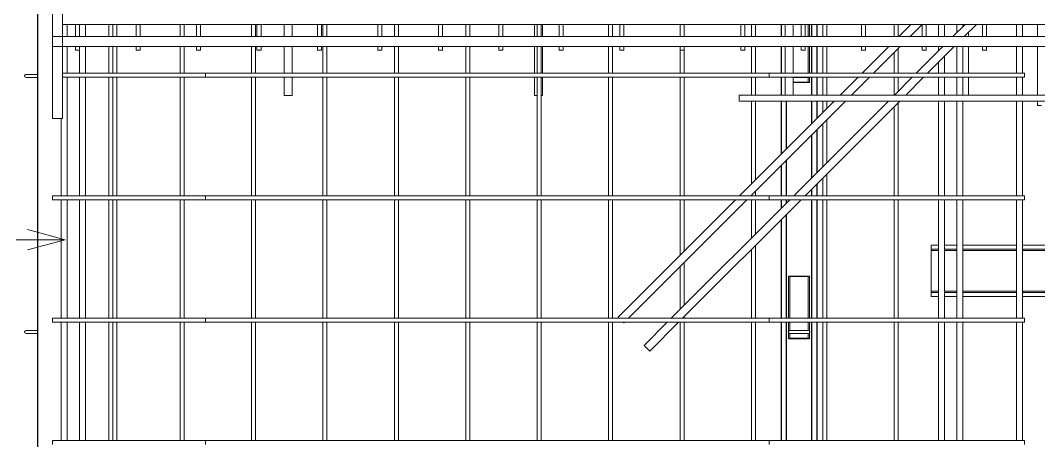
# Model space of a CAD drawing. Header units: millimetres. Extents: x 65464 to 98797, y 2255 to 31386.
# Drawn here: x 66849 to 68881, y 4711 to 5549 of the extents above; entities that cross this region are included whole.
import ezdxf

# ---------------------------------------------------------------- set-up
doc = ezdxf.new("R2010")
doc.units = ezdxf.units.MM
for name, color, linetype, lineweight in [('A-GENM', 13, 'Continuous', 18), ('A-WALL', 113, 'Continuous', 25), ('S-BEAM', 12, 'Continuous', 18), ('S-RBAR', 171, 'Continuous', 18), ('S-RBAR-IDEN', 171, 'Continuous', 9)]:
    doc.layers.add(name, color=color, linetype=linetype, lineweight=lineweight)

# ---------------------------------------------------------------- blocks, each defined once
blk = doc.blocks.new('loopbox down bent - Wire Loop-602462-Elevation Front')
at = {"layer": 'A-GENM'}
for p, q in [((66857.2, 3905.8), (66858, 3905.8)), ((66883, 3908.8), (66881.5, 3908.8)), ((66881.5, 3902.7), (66883, 3902.7))]:
    blk.add_line(p, q, dxfattribs=at)
at = {"layer": 'A-GENM', "flags": 128}
for points in [[(66857.3, 3905.8), (66858.7, 3908.3), (66860.3, 3908.8)], [(66860.3, 3902.7), (66857.8, 3904.1), (66857.3, 3905.8)], [(66881.5, 3908.8), (66869.6, 3908.8), (66861.6, 3908.8), (66860.3, 3908.8)], [(66860.3, 3908.8), (66864.3, 3908.8), (66874.5, 3908.8), (66881.5, 3908.8)], [(66881.5, 3902.7), (66869.6, 3902.7), (66861.6, 3902.7), (66860.3, 3902.7)], [(66860.3, 3902.7), (66864.3, 3902.7), (66874.5, 3902.7), (66881.5, 3902.7)]]:
    blk.add_lwpolyline(points, dxfattribs=at)
blk = doc.blocks.new('loopbox down bent - Wire Loop-V3-Elevation Front')
at = {"layer": 'A-GENM'}
for p, q in [((68382, 5039.2), (68382, 4955.3)), ((68383.2, 5039.2), (68382.1, 5039.2)), ((68383.2, 5039.2), (68384.8, 5039.2)), ((68384.8, 5039.2), (68384.8, 4955.3)), ((68384.8, 5039.2), (68421.2, 5039.2)), ((68421.2, 5038.3), (68384.8, 5038.3)), ((68421.2, 5039.2), (68422.8, 5039.2)), ((68421.2, 5039.2), (68421.2, 4955.3)), ((68424, 5039.2), (68422.8, 5039.2)), ((68424, 4955.3), (68424, 5039.2)), ((68382, 4947.3), (68382, 4928.8)), ((68384.8, 4947.3), (68384.8, 4930.7)), ((68421.2, 4947.3), (68421.2, 4930.7)), ((68424, 4926.8), (68424, 4947.3)), ((68382, 4928.7), (68382, 4914.3)), ((68384.5, 4930.8), (68384.7, 4930.8)), ((68384.7, 4924.7), (68384.5, 4924.7)), ((68384.8, 4924.8), (68384.8, 4914.3)), ((68421.2, 4924.8), (68421.2, 4914.3)), ((68421.4, 4930.8), (68421.6, 4930.8)), ((68421.6, 4924.7), (68421.4, 4924.7)), ((68424, 4914.3), (68424, 4926.7)), ((68382.1, 4914.3), (68383.2, 4914.3)), ((68384.8, 4914.3), (68383.2, 4914.3)), ((68384.8, 4915.1), (68421.2, 4915.1)), ((68421.2, 4914.3), (68384.8, 4914.3)), ((68422.8, 4914.3), (68421.2, 4914.3)), ((68422.8, 4914.3), (68424, 4914.3))]:
    blk.add_line(p, q, dxfattribs=at)
at = {"layer": 'A-GENM', "flags": 128}
for points in [[(68381.5, 4927.7), (68382.9, 4930.3), (68384.5, 4930.8)], [(68384.5, 4924.7), (68382, 4926.1), (68381.5, 4927.7)], [(68421.6, 4930.8), (68417.6, 4930.8), (68407.3, 4930.8), (68395.3, 4930.8), (68386.5, 4930.8), (68384.5, 4930.8)], [(68384.5, 4924.7), (68388.5, 4924.7), (68398.7, 4924.7), (68410.8, 4924.7), (68419.6, 4924.7), (68421.6, 4924.7)], [(68421.6, 4930.8), (68424.1, 4929.4), (68424.6, 4927.7)], [(68424.6, 4927.7), (68423.2, 4925.2), (68421.6, 4924.7)]]:
    blk.add_lwpolyline(points, dxfattribs=at)
at = {"layer": 'A-GENM'}
for start_param, end_param in [(0.108567, 0.261799), (2.879793, 3.101861), (5.759587, 6.174619), (3.255247, 3.349095)]:
    blk.add_ellipse((68388.6, 4927.7), major_axis=(0, 3.04), ratio=0.992467, start_param=start_param, end_param=end_param, dxfattribs=at)
blk = doc.blocks.new('loopbox down bent - Wire Loop-V4-Elevation Front')
at = {"layer": 'A-GENM'}
for p, q in [((68421.2, 5541.5), (68421.2, 5517.3)), ((68424, 5517.3), (68424, 5541.5)), ((68421.2, 5497.3), (68421.2, 5444.1)), ((68424, 5444.1), (68424, 5497.3)), ((68421.2, 5435.8), (68421.2, 5425.3)), ((68421.6, 5435.7), (68421.4, 5435.7)), ((68422.7, 5436.1), (68421.6, 5435.7)), ((68424, 5425.3), (68424, 5436.1)), ((68391, 5426.1), (68421.2, 5426.1)), ((68421.2, 5425.3), (68391, 5425.3)), ((68422.8, 5425.3), (68421.2, 5425.3)), ((68422.8, 5425.3), (68424, 5425.3))]:
    blk.add_line(p, q, dxfattribs=at)
at = {"layer": 'A-GENM', "flags": 128}
blk.add_lwpolyline([(68391, 5435.7), (68398.7, 5435.7), (68410.8, 5435.7), (68419.6, 5435.7), (68421.6, 5435.7)], dxfattribs=at)
blk = doc.blocks.new('M_Linear Stiffener-Channel - C100X8-V11-Elevation Front')
at = {"layer": 'S-BEAM'}
for p, q in [((68666.4, 5093.2), (68666.4, 5100.7)), ((68666.4, 5100.7), (68681.3, 5100.7)), ((68666.4, 5090.1), (68666.4, 5093.2)), ((68666.4, 5093.2), (68681.3, 5093.2)), ((68666.4, 5009.4), (68666.4, 5090.1)), ((68666.4, 5090.1), (68681.3, 5090.1)), ((68693.3, 5100.7), (68717.6, 5100.7)), ((68693.3, 5093.2), (68717.6, 5093.2)), ((68693.3, 5090.1), (68717.6, 5090.1)), ((68729.6, 5100.7), (68837, 5100.7)), ((68729.6, 5093.2), (68837, 5093.2)), ((68729.6, 5090.1), (68837, 5090.1)), ((68849, 5100.7), (70117, 5100.7)), ((68849, 5093.2), (70117, 5093.2)), ((68849, 5090.1), (70117, 5090.1)), ((70129, 5100.7), (70234, 5100.7)), ((70129, 5093.2), (70234, 5093.2)), ((70129, 5090.1), (70234, 5090.1)), ((70246.4, 5100.7), (70246.4, 5093.2)), ((70246.4, 5093.2), (70246.4, 5090.1)), ((70246.4, 5090.1), (70246.4, 5028.1)), ((70246.4, 5020.1), (70246.4, 5009.4)), ((68666.4, 5006.2), (68666.4, 5009.4)), ((68666.4, 5009.4), (68681.3, 5009.4)), ((68666.4, 4998.7), (68666.4, 5006.2)), ((68681.3, 5006.2), (68666.4, 5006.2)), ((68693.3, 5009.4), (68717.6, 5009.4)), ((68717.6, 5006.2), (68693.3, 5006.2)), ((68729.6, 5009.4), (68837, 5009.4)), ((68837, 5006.2), (68729.6, 5006.2)), ((68849, 5009.4), (70117, 5009.4)), ((70117, 5006.2), (68849, 5006.2)), ((70129, 5009.4), (70234, 5009.4)), ((70234, 5006.2), (70129, 5006.2)), ((70246.4, 5009.4), (70246.4, 5006.2)), ((70246.4, 5006.2), (70246.4, 4998.7)), ((68666.4, 4998.7), (68681.3, 4998.7)), ((68693.3, 4998.7), (68717.6, 4998.7)), ((68729.6, 4998.7), (68837, 4998.7)), ((68849, 4998.7), (70117, 4998.7)), ((70129, 4998.7), (70234, 4998.7))]:
    blk.add_line(p, q, dxfattribs=at)

msp = doc.modelspace()

# ---------------------------------------------------------------- linework, layer by layer
at = {"layer": 'A-WALL'}
for p, q in [((66883.04259, 6199.75), (66883.04259, 3269.75)), ((68368.04259, 5517.32628), (68368.04259, 5541.5)), ((68428.04259, 5541.5), (68428.04259, 5517.32628)), ((68438.04259, 5541.5), (68438.04259, 5517.32628)), ((68368.04259, 5444.0642), (68368.04259, 5497.32628)), ((68428.04259, 5497.32628), (68428.04259, 5444.0642)), ((68438.04259, 5497.32628), (68438.04259, 5444.0642)), ((68368.04259, 5400.5), (68368.04259, 5436.0642)), ((68428.04259, 5436.05291), (68428.04259, 5400.5)), ((68438.04259, 5436.0642), (68438.04259, 5400.5)), ((68368.04259, 5283.54014), (68368.04259, 5388.5)), ((68378.04259, 5293.54014), (68378.04259, 5388.5)), ((68428.04259, 5388.5), (68428.04259, 5343.54014)), ((68438.04259, 5388.5), (68438.04259, 5353.54014)), ((68438.04259, 5330.91272), (68438.04259, 5245.43251)), ((68428.04259, 5320.91272), (68428.04259, 5235.43251)), ((68378.04259, 5199.67622), (68378.04259, 5270.91272)), ((68368.04259, 5199.67622), (68368.04259, 5260.91272)), ((68428.04259, 5212.8051), (68428.04259, 5199.67622)), ((68438.04259, 5222.8051), (68438.04259, 5199.67622)), ((68368.04259, 5175.43251), (68368.04259, 5191.67622)), ((68378.04259, 5185.43251), (68378.04259, 5191.67622)), ((68428.04259, 5191.67622), (68428.04259, 4955.28825)), ((68438.04259, 5191.67622), (68438.04259, 4955.28825)), ((68378.04259, 4955.28825), (68378.04259, 5162.8051)), ((68368.04259, 4955.28825), (68368.04259, 5152.8051)), ((68368.04259, 4710.90028), (68368.04259, 4947.28825)), ((68378.04259, 4710.90028), (68378.04259, 4947.28825)), ((68428.04259, 4947.28825), (68428.04259, 4710.90028)), ((68438.04259, 4947.28825), (68438.04259, 4710.90028))]:
    msp.add_line(p, q, dxfattribs=at)
at = {"layer": 'S-RBAR'}
for p, q in [((66913.04259, 5353.75), (66913.04259, 6101.75)), ((66933.04259, 5353.75), (66933.04259, 6101.75)), ((66933.04259, 5541.5), (70593.04259, 5541.5)), ((66942.25559, 5517.32628), (66942.25559, 5541.5)), ((66959.04259, 5541.5), (66959.04259, 5517.32628)), ((66959.04259, 5517.32628), (66959.04259, 5541.5)), ((66967.04259, 5541.5), (66967.04259, 5517.32628)), ((66967.04259, 5517.32628), (66967.04259, 5541.5)), ((66978.50559, 5517.32628), (66978.50559, 5541.5)), ((67025.04742, 5517.32628), (67025.04742, 5541.5)), ((67033.04742, 5517.32628), (67033.04742, 5541.5)), ((67041.04259, 5541.5), (67041.04259, 5517.32628)), ((67079.70925, 5541.5), (67079.70925, 5517.32628)), ((67079.70925, 5517.32628), (67079.70925, 5541.5)), ((67087.70925, 5541.5), (67087.70925, 5517.32628)), ((67087.70925, 5517.32628), (67087.70925, 5541.5)), ((67167.59048, 5517.32628), (67167.59048, 5541.5)), ((67175.59048, 5517.32628), (67175.59048, 5541.5)), ((67200.37592, 5541.5), (67200.37592, 5517.32628)), ((67200.37592, 5517.32628), (67200.37592, 5541.5)), ((67208.37592, 5541.5), (67208.37592, 5517.32628)), ((67208.37592, 5517.32628), (67208.37592, 5541.5)), ((67310.13353, 5517.32628), (67310.13353, 5541.5)), ((67318.13353, 5517.32628), (67318.13353, 5541.5)), ((67321.04259, 5541.5), (67321.04259, 5517.32628)), ((67321.04259, 5517.32628), (67321.04259, 5541.5)), ((67329.04259, 5541.5), (67329.04259, 5517.32628)), ((67329.04259, 5517.32628), (67329.04259, 5541.5)), ((67375.04259, 5541.5), (67375.04259, 5517.32628)), ((67391.04259, 5541.5), (67391.04259, 5517.32628)), ((67441.70925, 5541.5), (67441.70925, 5517.32628)), ((67441.70925, 5517.32628), (67441.70925, 5541.5)), ((67449.70925, 5541.5), (67449.70925, 5517.32628)), ((67449.70925, 5517.32628), (67449.70925, 5541.5)), ((67452.67659, 5517.32628), (67452.67659, 5541.5)), ((67460.67659, 5517.32628), (67460.67659, 5541.5)), ((67562.37592, 5541.5), (67562.37592, 5517.32628)), ((67562.37592, 5517.32628), (67562.37592, 5541.5)), ((67570.37592, 5541.5), (67570.37592, 5517.32628)), ((67570.37592, 5517.32628), (67570.37592, 5541.5)), ((67595.21964, 5517.32628), (67595.21964, 5541.5)), ((67603.21964, 5517.32628), (67603.21964, 5541.5)), ((67683.04259, 5541.5), (67683.04259, 5517.32628)), ((67683.04259, 5517.32628), (67683.04259, 5541.5)), ((67691.04259, 5541.5), (67691.04259, 5517.32628)), ((67691.04259, 5517.32628), (67691.04259, 5541.5)), ((67737.76269, 5517.32628), (67737.76269, 5541.5)), ((67745.76269, 5517.32628), (67745.76269, 5541.5)), ((67803.70925, 5541.5), (67803.70925, 5517.32628)), ((67803.70925, 5517.32628), (67803.70925, 5541.5)), ((67811.70925, 5541.5), (67811.70925, 5517.32628)), ((67811.70925, 5517.32628), (67811.70925, 5541.5)), ((67875.04259, 5541.5), (67875.04259, 5517.32628)), ((67880.30575, 5517.32628), (67880.30575, 5541.5)), ((67888.30575, 5517.32628), (67888.30575, 5541.5)), ((67891.04259, 5541.5), (67891.04259, 5517.32628)), ((67924.37592, 5541.5), (67924.37592, 5517.32628)), ((67924.37592, 5517.32628), (67924.37592, 5541.5)), ((67932.37592, 5541.5), (67932.37592, 5517.32628)), ((67932.37592, 5517.32628), (67932.37592, 5541.5)), ((68022.8488, 5517.32628), (68022.8488, 5541.5)), ((68030.8488, 5517.32628), (68030.8488, 5541.5)), ((68045.04259, 5541.5), (68045.04259, 5517.32628)), ((68045.04259, 5517.32628), (68045.04259, 5541.5)), ((68053.04259, 5541.5), (68053.04259, 5517.32628)), ((68053.04259, 5517.32628), (68053.04259, 5541.5)), ((68165.39185, 5517.32628), (68165.39185, 5541.5)), ((68165.70925, 5541.5), (68165.70925, 5517.32628)), ((68165.70925, 5517.32628), (68165.70925, 5541.5)), ((68173.39185, 5517.32628), (68173.39185, 5541.5)), ((68173.70925, 5541.5), (68173.70925, 5517.32628)), ((68173.70925, 5517.32628), (68173.70925, 5541.5)), ((68286.37592, 5541.5), (68286.37592, 5517.32628)), ((68286.37592, 5517.32628), (68286.37592, 5541.5)), ((68294.37592, 5541.5), (68294.37592, 5517.32628)), ((68294.37592, 5517.32628), (68294.37592, 5541.5)), ((68307.93491, 5517.32628), (68307.93491, 5541.5)), ((68315.93491, 5517.32628), (68315.93491, 5541.5)), ((68375.04259, 5541.5), (68375.04259, 5517.32628)), ((68391.04259, 5541.5), (68391.04259, 5517.32628)), ((68407.04259, 5541.5), (68407.04259, 5517.32628)), ((68407.04259, 5517.32628), (68407.04259, 5541.5)), ((68415.04259, 5541.5), (68415.04259, 5517.32628)), ((68415.04259, 5517.32628), (68415.04259, 5541.5)), ((68450.47796, 5517.32628), (68450.47796, 5541.5)), ((68458.47796, 5517.32628), (68458.47796, 5541.5)), ((68527.70925, 5541.5), (68527.70925, 5517.32628)), ((68527.70925, 5517.32628), (68527.70925, 5541.5)), ((68535.70925, 5541.5), (68535.70925, 5517.32628)), ((68535.70925, 5517.32628), (68535.70925, 5541.5)), ((68593.02102, 5517.32628), (68593.02102, 5541.5)), ((68601.02102, 5517.32628), (68601.02102, 5541.5)), ((68626.00245, 5541.5), (68601.82873, 5517.32628)), ((68648.62986, 5541.5), (68624.45615, 5517.32628)), ((68648.37592, 5541.24605), (68648.37592, 5517.32628)), ((68648.37592, 5517.32628), (68648.37592, 5541.24605)), ((68656.37592, 5541.5), (68656.37592, 5517.32628)), ((68656.37592, 5517.32628), (68656.37592, 5541.5)), ((68681.32958, 5517.32628), (68681.32958, 5541.5)), ((68693.32958, 5517.32628), (68693.32958, 5541.5)), ((68734.11007, 5541.5), (68709.93635, 5517.32628)), ((68717.57958, 5524.96951), (68717.57958, 5541.5)), ((68729.57958, 5536.96951), (68729.57958, 5541.5)), ((68756.73749, 5541.5), (68732.56377, 5517.32628)), ((68769.04259, 5541.5), (68769.04259, 5517.32628)), ((68769.04259, 5517.32628), (68769.04259, 5541.5)), ((68777.04259, 5541.5), (68777.04259, 5517.32628)), ((68777.04259, 5517.32628), (68777.04259, 5541.5)), ((68837.04259, 5517.32628), (68837.04259, 5541.5)), ((68849.04259, 5517.32628), (68849.04259, 5541.5)), ((68879.04259, 5541.5), (68879.04259, 5517.32628)), ((68879.04259, 5517.32628), (68879.04259, 5541.5)), ((66913.04259, 5517.32628), (70613.04259, 5517.32628)), ((66913.04259, 5497.32628), (66913.04259, 5517.32628)), ((68741.04259, 5525.8051), (68741.04259, 5517.32628)), ((66913.04259, 5497.32628), (70613.04259, 5497.32628)), ((66942.25559, 5444.0642), (66942.25559, 5497.32628)), ((66959.04259, 5497.32628), (66959.04259, 5489.75)), ((66959.04259, 5489.75), (66967.04259, 5489.75)), ((66966.50559, 5444.0642), (66966.50559, 5489.75)), ((66967.04259, 5497.32628), (66967.04259, 5489.75)), ((66978.50559, 5444.0642), (66978.50559, 5497.32628)), ((67025.04742, 5444.0642), (67025.04742, 5497.32628)), ((67033.04742, 5444.0642), (67033.04742, 5497.32628)), ((67041.04259, 5497.32628), (67041.04259, 5444.0642)), ((67079.70925, 5497.32628), (67079.70925, 5489.75)), ((67079.70925, 5489.75), (67087.70925, 5489.75)), ((67087.70925, 5497.32628), (67087.70925, 5489.75)), ((67167.59048, 5444.0642), (67167.59048, 5497.32628)), ((67175.59048, 5444.0642), (67175.59048, 5497.32628)), ((67200.37592, 5497.32628), (67200.37592, 5489.75)), ((67200.37592, 5489.75), (67208.37592, 5489.75)), ((67208.37592, 5497.32628), (67208.37592, 5489.75)), ((67310.13353, 5444.0642), (67310.13353, 5497.32628)), ((67318.13353, 5444.0642), (67318.13353, 5497.32628)), ((67321.04259, 5497.32628), (67321.04259, 5489.75)), ((67321.04259, 5489.75), (67329.04259, 5489.75)), ((67329.04259, 5497.32628), (67329.04259, 5489.75)), ((67375.04259, 5497.32628), (67375.04259, 5444.0642)), ((67391.04259, 5497.32628), (67391.04259, 5444.0642)), ((67441.70925, 5497.32628), (67441.70925, 5489.75)), ((67441.70925, 5489.75), (67449.70925, 5489.75)), ((67449.70925, 5497.32628), (67449.70925, 5489.75)), ((67452.67659, 5444.0642), (67452.67659, 5497.32628)), ((67460.67659, 5444.0642), (67460.67659, 5497.32628)), ((67562.37592, 5497.32628), (67562.37592, 5489.75)), ((67562.37592, 5489.75), (67570.37592, 5489.75)), ((67570.37592, 5497.32628), (67570.37592, 5489.75)), ((67595.21964, 5444.0642), (67595.21964, 5497.32628)), ((67603.21964, 5444.0642), (67603.21964, 5497.32628)), ((67683.04259, 5497.32628), (67683.04259, 5489.75)), ((67683.04259, 5489.75), (67691.04259, 5489.75)), ((67691.04259, 5497.32628), (67691.04259, 5489.75)), ((67737.76269, 5444.0642), (67737.76269, 5497.32628)), ((67745.76269, 5444.0642), (67745.76269, 5497.32628)), ((67803.70925, 5497.32628), (67803.70925, 5489.75)), ((67803.70925, 5489.75), (67811.70925, 5489.75)), ((67811.70925, 5497.32628), (67811.70925, 5489.75)), ((67875.04259, 5497.32628), (67875.04259, 5444.0642)), ((67880.30575, 5444.0642), (67880.30575, 5497.32628)), ((67888.30575, 5444.0642), (67888.30575, 5497.32628)), ((67891.04259, 5497.32628), (67891.04259, 5444.0642)), ((67924.37592, 5497.32628), (67924.37592, 5489.75)), ((67924.37592, 5489.75), (67932.37592, 5489.75)), ((67932.37592, 5497.32628), (67932.37592, 5489.75)), ((68022.8488, 5444.0642), (68022.8488, 5497.32628)), ((68030.8488, 5444.0642), (68030.8488, 5497.32628)), ((68045.04259, 5497.32628), (68045.04259, 5489.75)), ((68045.04259, 5489.75), (68053.04259, 5489.75)), ((68053.04259, 5497.32628), (68053.04259, 5489.75)), ((68165.39185, 5444.0642), (68165.39185, 5497.32628)), ((68165.70925, 5497.32628), (68165.70925, 5489.75)), ((68165.70925, 5489.75), (68173.70925, 5489.75)), ((68173.39185, 5444.0642), (68173.39185, 5497.32628)), ((68173.70925, 5497.32628), (68173.70925, 5489.75)), ((68286.37592, 5497.32628), (68286.37592, 5489.75)), ((68286.37592, 5489.75), (68294.37592, 5489.75)), ((68294.37592, 5497.32628), (68294.37592, 5489.75)), ((68307.93491, 5444.0642), (68307.93491, 5497.32628)), ((68315.93491, 5444.0642), (68315.93491, 5497.32628)), ((68375.04259, 5497.32628), (68375.04259, 5444.0642)), ((68391.04259, 5497.32628), (68391.04259, 5444.0642)), ((68407.04259, 5497.32628), (68407.04259, 5489.75)), ((68407.04259, 5489.75), (68415.04259, 5489.75)), ((68415.04259, 5497.32628), (68415.04259, 5489.75)), ((68450.47796, 5444.0642), (68450.47796, 5497.32628)), ((68458.47796, 5444.0642), (68458.47796, 5497.32628)), ((68527.70925, 5497.32628), (68527.70925, 5489.75)), ((68527.70925, 5489.75), (68535.70925, 5489.75)), ((68581.82873, 5497.32628), (68528.56665, 5444.0642)), ((68535.70925, 5497.32628), (68535.70925, 5489.75)), ((68604.45615, 5497.32628), (68551.19406, 5444.0642)), ((68601.02102, 5444.0642), (68601.02102, 5493.89115)), ((68689.93635, 5497.32628), (68636.67427, 5444.0642)), ((68648.37592, 5497.32628), (68648.37592, 5489.75)), ((68648.37592, 5489.75), (68656.37592, 5489.75)), ((68656.37592, 5497.32628), (68656.37592, 5489.75)), ((68712.56377, 5497.32628), (68659.30169, 5444.0642)), ((68681.32958, 5488.71951), (68681.32958, 5497.32628)), ((68717.57958, 5444.0642), (68717.57958, 5497.32628)), ((68729.57958, 5444.0642), (68729.57958, 5497.32628)), ((68741.04259, 5497.32628), (68741.04259, 5444.0642)), ((68769.04259, 5497.32628), (68769.04259, 5489.75)), ((68769.04259, 5489.75), (68777.04259, 5489.75)), ((68777.04259, 5497.32628), (68777.04259, 5489.75)), ((68837.04259, 5444.0642), (68837.04259, 5497.32628)), ((68849.04259, 5444.0642), (68849.04259, 5497.32628)), ((68879.04259, 5497.32628), (68879.04259, 5400.5)), ((68593.02102, 5444.0642), (68593.02102, 5485.89115)), ((68693.32958, 5444.0642), (68693.32958, 5478.0921)), ((68681.32958, 5444.0642), (68681.32958, 5466.0921)), ((68853.04259, 5444.0642), (66933.3589, 5444.0642)), ((68853.04259, 5436.0642), (66933.3589, 5436.0642)), ((66942.04259, 5444.0642), (67218.04259, 5444.0642)), ((66942.04259, 5436.0642), (67218.04259, 5436.0642)), ((66942.25559, 5199.67622), (66942.25559, 5436.0642)), ((66966.50559, 5199.67622), (66966.50559, 5436.0642)), ((66978.50559, 5199.67622), (66978.50559, 5436.0642)), ((67025.04742, 5199.67622), (67025.04742, 5436.0642)), ((67033.04742, 5199.67622), (67033.04742, 5436.0642)), ((67041.04259, 5436.0642), (67041.04259, 5199.67622)), ((67167.59048, 5199.67622), (67167.59048, 5436.0642)), ((67175.59048, 5199.67622), (67175.59048, 5436.0642)), ((67218.04259, 5436.0642), (67218.04259, 5444.0642)), ((67310.13353, 5199.67622), (67310.13353, 5436.0642)), ((67318.13353, 5199.67622), (67318.13353, 5436.0642)), ((67375.04259, 5436.0642), (67375.04259, 5399.75)), ((67391.04259, 5436.0642), (67391.04259, 5399.75)), ((67452.67659, 5199.67622), (67452.67659, 5436.0642)), ((67460.67659, 5199.67622), (67460.67659, 5436.0642)), ((67595.21964, 5199.67622), (67595.21964, 5436.0642)), ((67603.21964, 5199.67622), (67603.21964, 5436.0642)), ((67737.76269, 5199.67622), (67737.76269, 5436.0642)), ((67745.76269, 5199.67622), (67745.76269, 5436.0642)), ((67875.04259, 5436.0642), (67875.04259, 5399.75)), ((67880.30575, 5199.67622), (67880.30575, 5436.0642)), ((67888.30575, 5199.67622), (67888.30575, 5436.0642)), ((67891.04259, 5436.0642), (67891.04259, 5399.75)), ((68022.8488, 5199.67622), (68022.8488, 5436.0642)), ((68030.8488, 5199.67622), (68030.8488, 5436.0642)), ((68165.39185, 5199.67622), (68165.39185, 5436.0642)), ((68173.39185, 5199.67622), (68173.39185, 5436.0642)), ((68307.93491, 5400.5), (68307.93491, 5436.0642)), ((68315.93491, 5400.5), (68315.93491, 5436.0642)), ((68719.04259, 5444.0642), (68343.04259, 5444.0642)), ((68343.04259, 5444.0642), (68343.04259, 5436.0642)), ((68719.04259, 5436.0642), (68343.04259, 5436.0642)), ((68375.04259, 5436.0642), (68375.04259, 5400.5)), ((68391.04259, 5436.0642), (68391.04259, 5400.5)), ((68450.47796, 5400.5), (68450.47796, 5436.0642)), ((68458.47796, 5400.5), (68458.47796, 5436.0642)), ((68520.56665, 5436.0642), (68485.00245, 5400.5)), ((68543.19406, 5436.0642), (68507.62986, 5400.5)), ((68593.02102, 5400.5), (68593.02102, 5436.0642)), ((68628.67427, 5436.0642), (68593.11007, 5400.5)), ((68601.02102, 5408.41094), (68601.02102, 5436.0642)), ((68651.30169, 5436.0642), (68615.73749, 5400.5)), ((68681.32958, 5400.5), (68681.32958, 5436.0642)), ((68693.32958, 5400.5), (68693.32958, 5436.0642)), ((68717.57958, 5400.5), (68717.57958, 5436.0642)), ((68729.57958, 5400.5), (68729.57958, 5436.0642)), ((68741.04259, 5436.0642), (68741.04259, 5400.5)), ((68837.04259, 5400.5), (68837.04259, 5436.0642)), ((68849.04259, 5400.5), (68849.04259, 5436.0642)), ((68853.04259, 5444.0642), (68853.04259, 5436.0642)), ((67375.04259, 5399.75), (67391.04259, 5399.75)), ((67875.04259, 5399.75), (67879.946, 5399.75)), ((67888.30575, 5399.75), (67891.04259, 5399.75)), ((68283.04259, 5400.5), (70593.04259, 5400.5)), ((68283.04259, 5388.5), (68283.04259, 5400.5)), ((68283.04259, 5388.5), (70593.04259, 5388.5)), ((68473.00245, 5388.5), (68284.17867, 5199.67622)), ((68495.62986, 5388.5), (68306.80609, 5199.67622)), ((68307.93491, 5223.43246), (68307.93491, 5388.5)), ((68315.93491, 5231.43246), (68315.93491, 5388.5)), ((68581.11007, 5388.5), (68392.2863, 5199.67622)), ((68603.73749, 5388.5), (68414.91371, 5199.67622)), ((68450.47796, 5365.97551), (68450.47796, 5388.5)), ((68458.47796, 5373.97551), (68458.47796, 5388.5)), ((68601.02102, 5199.67622), (68601.02102, 5385.78353)), ((68681.32958, 5199.67622), (68681.32958, 5388.5)), ((68693.32958, 5199.67622), (68693.32958, 5388.5)), ((68717.57958, 5199.67622), (68717.57958, 5388.5)), ((68729.57958, 5199.67622), (68729.57958, 5388.5)), ((68837.04259, 5199.67622), (68837.04259, 5388.5)), ((68849.04259, 5199.67622), (68849.04259, 5388.5)), ((68879.04259, 5388.5), (68879.04259, 5379.75)), ((68593.02102, 5199.67622), (68593.02102, 5377.78353)), ((68879.04259, 5379.75), (68887.04259, 5379.75)), ((66933.04259, 5353.75), (66913.04259, 5353.75)), ((66930.25559, 5199.67622), (66930.25559, 5353.75)), ((68458.47796, 5265.86789), (68458.47796, 5351.3481)), ((68450.47796, 5257.86789), (68450.47796, 5343.3481)), ((68450.47796, 5199.67622), (68450.47796, 5235.24047)), ((68458.47796, 5199.67622), (68458.47796, 5243.24047)), ((68315.93491, 5199.67622), (68315.93491, 5208.80504)), ((68853.04259, 5199.67622), (66913.04259, 5199.67622)), ((66913.04259, 5199.67622), (66913.04259, 5191.67622)), ((68853.04259, 5191.67622), (66913.04259, 5191.67622)), ((66930.25559, 4955.28825), (66930.25559, 5191.67622)), ((66942.04259, 5199.67622), (67218.04259, 5199.67622)), ((66942.04259, 5191.67622), (67218.04259, 5191.67622)), ((66942.25559, 4955.28825), (66942.25559, 5191.67622)), ((66966.50559, 4955.28825), (66966.50559, 5191.67622)), ((66978.50559, 4955.28825), (66978.50559, 5191.67622)), ((67025.04742, 4955.28825), (67025.04742, 5191.67622)), ((67033.04742, 4955.28825), (67033.04742, 5191.67622)), ((67041.04259, 5191.67622), (67041.04259, 4955.28825)), ((67167.59048, 4955.28825), (67167.59048, 5191.67622)), ((67175.59048, 4955.28825), (67175.59048, 5191.67622)), ((67218.04259, 5191.67622), (67218.04259, 5199.67622)), ((67310.13353, 4955.28825), (67310.13353, 5191.67622)), ((67318.13353, 4955.28825), (67318.13353, 5191.67622)), ((67452.67659, 4955.28825), (67452.67659, 5191.67622)), ((67460.67659, 4955.28825), (67460.67659, 5191.67622)), ((67595.21964, 4955.28825), (67595.21964, 5191.67622)), ((67603.21964, 4955.28825), (67603.21964, 5191.67622)), ((67737.76269, 4955.28825), (67737.76269, 5191.67622)), ((67745.76269, 4955.28825), (67745.76269, 5191.67622)), ((67880.30575, 4955.28825), (67880.30575, 5191.67622)), ((67888.30575, 4955.28825), (67888.30575, 5191.67622)), ((68022.8488, 4955.28825), (68022.8488, 5191.67622)), ((68030.8488, 4955.28825), (68030.8488, 5191.67622)), ((68276.17867, 5191.67622), (68041.62026, 4957.11781)), ((68298.80609, 5191.67622), (68062.41811, 4955.28825)), ((68384.2863, 5191.67622), (68147.89832, 4955.28825)), ((68165.39185, 5080.88941), (68165.39185, 5191.67622)), ((68406.91371, 5191.67622), (68170.52574, 4955.28825)), ((68173.39185, 5088.88941), (68173.39185, 5191.67622)), ((68307.93491, 5199.67622), (68307.93491, 5200.80504)), ((68307.93491, 5115.32484), (68307.93491, 5191.67622)), ((68315.93491, 5123.32484), (68315.93491, 5191.67622)), ((68719.04259, 5199.67622), (68343.04259, 5199.67622)), ((68343.04259, 5199.67622), (68343.04259, 5191.67622)), ((68719.04259, 5191.67622), (68343.04259, 5191.67622)), ((68450.47796, 4955.28825), (68450.47796, 5191.67622)), ((68458.47796, 4955.28825), (68458.47796, 5191.67622)), ((68593.02102, 4955.28825), (68593.02102, 5191.67622)), ((68601.02102, 4955.28825), (68601.02102, 5191.67622)), ((68681.32958, 4955.28825), (68681.32958, 5191.67622)), ((68693.32958, 4955.28825), (68693.32958, 5191.67622)), ((68717.57958, 4955.28825), (68717.57958, 5191.67622)), ((68729.57958, 4955.28825), (68729.57958, 5191.67622)), ((68837.04259, 4955.28825), (68837.04259, 5191.67622)), ((68849.04259, 4955.28825), (68849.04259, 5191.67622)), ((68853.04259, 5199.67622), (68853.04259, 5191.67622)), ((68307.93491, 4955.28825), (68307.93491, 5092.69742)), ((68315.93491, 4955.28825), (68315.93491, 5100.69742)), ((68173.39185, 4980.78178), (68173.39185, 5066.26199)), ((68165.39185, 4972.78178), (68165.39185, 5058.26199)), ((68853.04259, 4955.28825), (66913.04259, 4955.28825)), ((66913.04259, 4955.28825), (66913.04259, 4947.28825)), ((68853.04259, 4947.28825), (66913.04259, 4947.28825)), ((66930.25559, 4710.90028), (66930.25559, 4947.28825)), ((66942.04259, 4955.28825), (67218.04259, 4955.28825)), ((66942.04259, 4947.28825), (67218.04259, 4947.28825)), ((66942.25559, 4710.90028), (66942.25559, 4947.28825)), ((66966.50559, 4710.90028), (66966.50559, 4947.28825)), ((66978.50559, 4710.90028), (66978.50559, 4947.28825)), ((67025.04742, 4710.90028), (67025.04742, 4947.28825)), ((67033.04742, 4710.90028), (67033.04742, 4947.28825)), ((67041.04259, 4947.28825), (67041.04259, 4710.90028)), ((67167.59048, 4710.90028), (67167.59048, 4947.28825)), ((67175.59048, 4710.90028), (67175.59048, 4947.28825)), ((67218.04259, 4947.28825), (67218.04259, 4955.28825)), ((67310.13353, 4710.90028), (67310.13353, 4947.28825)), ((67318.13353, 4710.90028), (67318.13353, 4947.28825)), ((67452.67659, 4710.90028), (67452.67659, 4947.28825)), ((67460.67659, 4710.90028), (67460.67659, 4947.28825)), ((67595.21964, 4710.90028), (67595.21964, 4947.28825)), ((67603.21964, 4710.90028), (67603.21964, 4947.28825)), ((67737.76269, 4710.90028), (67737.76269, 4947.28825)), ((67745.76269, 4710.90028), (67745.76269, 4947.28825)), ((67880.30575, 4710.90028), (67880.30575, 4947.28825)), ((67888.30575, 4710.90028), (67888.30575, 4947.28825)), ((68022.8488, 4710.90028), (68022.8488, 4947.28825)), ((68030.8488, 4710.90028), (68030.8488, 4947.28825)), ((68041.62026, 4957.11781), (68043.44983, 4955.28825)), ((68051.44983, 4947.28825), (68052.93397, 4945.80411)), ((68054.41811, 4947.28825), (68052.93397, 4945.80411)), ((68139.89832, 4947.28825), (68093.46434, 4900.85426)), ((68162.52574, 4947.28825), (68104.77805, 4889.54056)), ((68165.39185, 4710.90028), (68165.39185, 4947.28825)), ((68173.39185, 4955.28825), (68173.39185, 4958.15436)), ((68173.39185, 4710.90028), (68173.39185, 4947.28825)), ((68307.93491, 4710.90028), (68307.93491, 4947.28825)), ((68315.93491, 4710.90028), (68315.93491, 4947.28825)), ((68719.04259, 4955.28825), (68343.04259, 4955.28825)), ((68343.04259, 4955.28825), (68343.04259, 4947.28825)), ((68719.04259, 4947.28825), (68343.04259, 4947.28825)), ((68450.47796, 4710.90028), (68450.47796, 4947.28825)), ((68458.47796, 4710.90028), (68458.47796, 4947.28825)), ((68593.02102, 4710.90028), (68593.02102, 4947.28825)), ((68601.02102, 4710.90028), (68601.02102, 4947.28825)), ((68681.32958, 4710.90028), (68681.32958, 4947.28825)), ((68693.32958, 4710.90028), (68693.32958, 4947.28825)), ((68717.57958, 4710.90028), (68717.57958, 4947.28825)), ((68729.57958, 4710.90028), (68729.57958, 4947.28825)), ((68837.04259, 4710.90028), (68837.04259, 4947.28825)), ((68849.04259, 4710.90028), (68849.04259, 4947.28825)), ((68853.04259, 4955.28825), (68853.04259, 4947.28825)), ((68093.46434, 4900.85426), (68104.77805, 4889.54056)), ((68853.04259, 4710.90028), (66913.04259, 4710.90028)), ((66913.04259, 4710.90028), (66913.04259, 4702.90028)), ((66942.04259, 4710.90028), (67218.04259, 4710.90028)), ((67218.04259, 4702.90028), (67218.04259, 4710.90028)), ((68719.04259, 4710.90028), (68343.04259, 4710.90028)), ((68343.04259, 4710.90028), (68343.04259, 4702.90028)), ((68853.04259, 4710.90028), (68853.04259, 4702.90028))]:
    msp.add_line(p, q, dxfattribs=at)
at = {"layer": 'S-RBAR-IDEN'}
for q in [(66862.89805, 5131.98689), (66840.32931, 5111.89071), (66862.89805, 5091.79452)]:
    msp.add_line((66937.89805, 5111.89071), q, dxfattribs=at)

# ---------------------------------------------------------------- block references
at = {"layer": 'A-GENM'}
for name, p in [('loopbox down bent - Wire Loop-V4-Elevation Front', (0, 0)), ('loopbox down bent - Wire Loop-602462-Elevation Front', (0, 1533)), ('loopbox down bent - Wire Loop-V3-Elevation Front', (0, 0)), ('loopbox down bent - Wire Loop-602462-Elevation Front', (0, 1022))]:
    msp.add_blockref(name, p, dxfattribs=at)
at = {"layer": 'S-BEAM'}
msp.add_blockref('M_Linear Stiffener-Channel - C100X8-V11-Elevation Front', (0, 0), dxfattribs=at)

doc.saveas('drawing.dxf')
